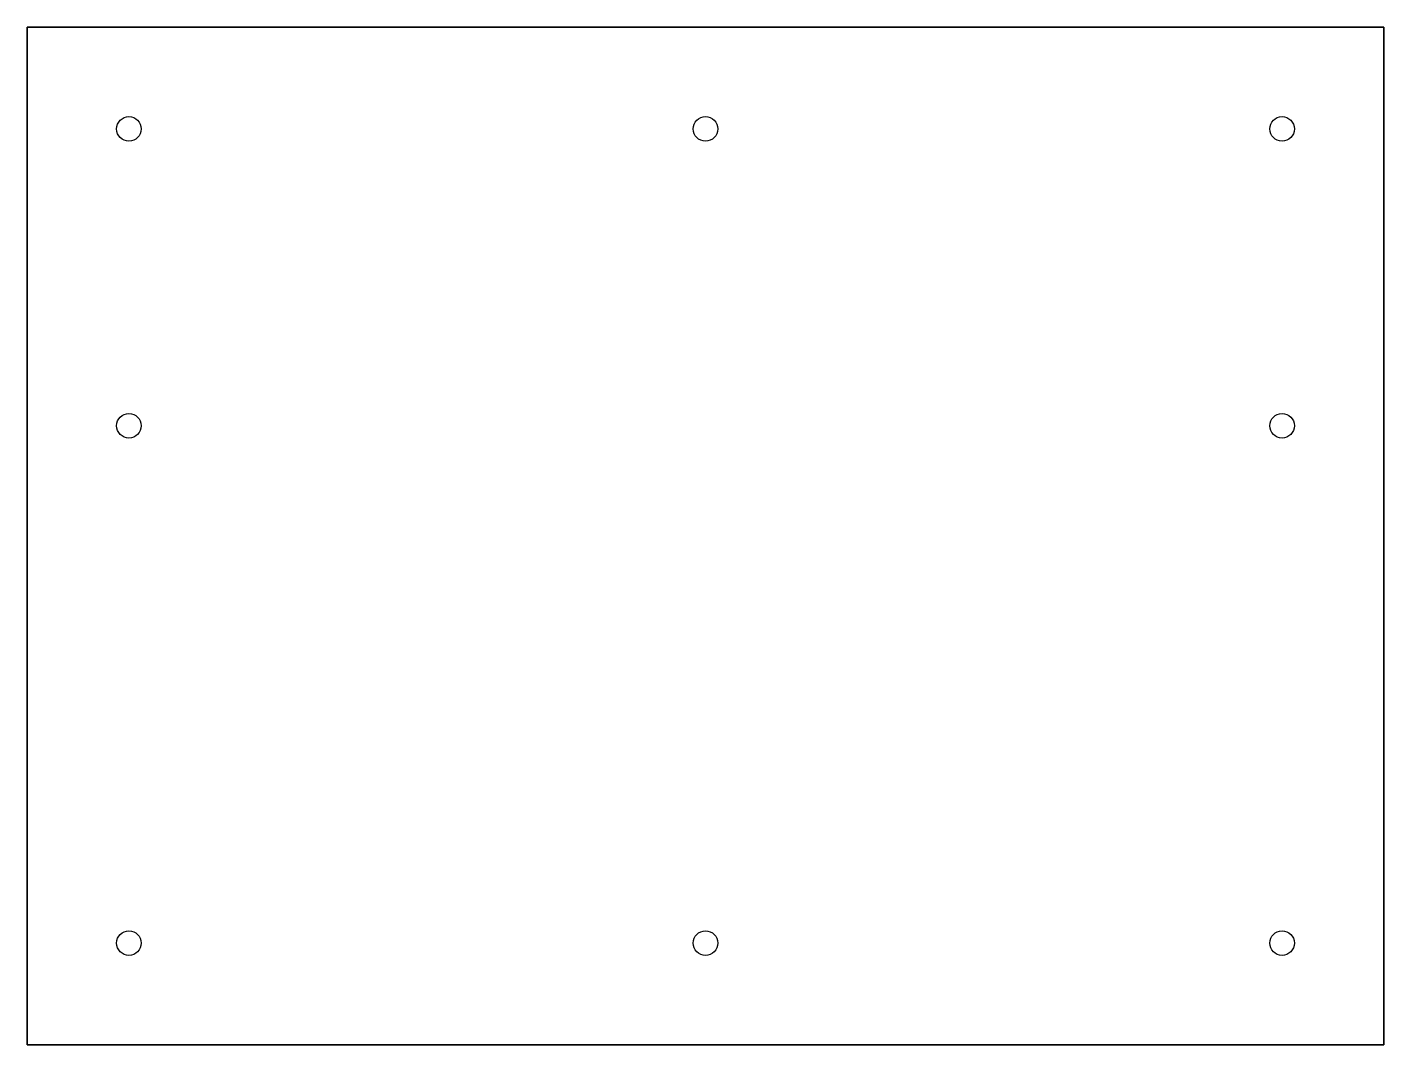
# Model space of a CAD drawing. Header units: millimetres. Extents: x -6 to 197, y -6 to 146.
import ezdxf

# ---------------------------------------------------------------- set-up
doc = ezdxf.new("R2010")
doc.units = ezdxf.units.MM
doc.layers.get('0').update_dxf_attribs({"linetype": 'CONTINUOUS'})

msp = doc.modelspace()

# ---------------------------------------------------------------- linework, layer by layer
msp.add_line((196.85, 139.7), (196.85, 146.05))
msp.add_lwpolyline([(196.85, -6.35), (-6.35, -6.35), (-6.35, 146.05), (196.85, 146.05), (-6.35, 146.05), (-6.35, -6.35), (196.85, -6.35), (196.85, 146.05)], close=True)
for centre in [(8.89, 130.81), (95.25, 130.81), (181.61, 130.81), (8.89, 86.36), (181.61, 86.36), (8.89, 8.89), (95.25, 8.89), (181.61, 8.89)]:
    msp.add_circle(centre, 1.84)

doc.saveas('drawing.dxf')
